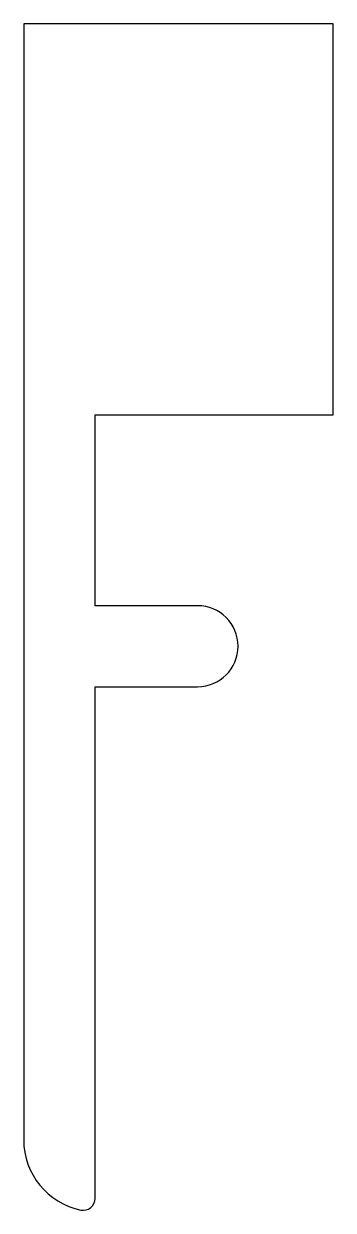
# Model space of a CAD drawing. Extents: x 999.7 to 1006.2, y -4.8 to 20.1.
import ezdxf

# ---------------------------------------------------------------- set-up
doc = ezdxf.new("R2010")
doc.units = 0
doc.header["$LTSCALE"] = 15
doc.layers.get('0').update_dxf_attribs({"linetype": 'CONTINUOUS'})

msp = doc.modelspace()

# ---------------------------------------------------------------- linework, layer by layer
msp.add_lwpolyline([(1003.385, 7.867), (1001.235, 7.867), (1001.235, 11.867), (1006.235, 11.867), (1006.235, 20.067), (999.735, 20.067), (999.735, -3.333, 0.356394), (1000.935, -4.802, 0.474498), (1001.235, -4.558), (1001.235, 6.167), (1003.385, 6.167, 1)], format="xyb", close=True)

doc.saveas('drawing.dxf')
